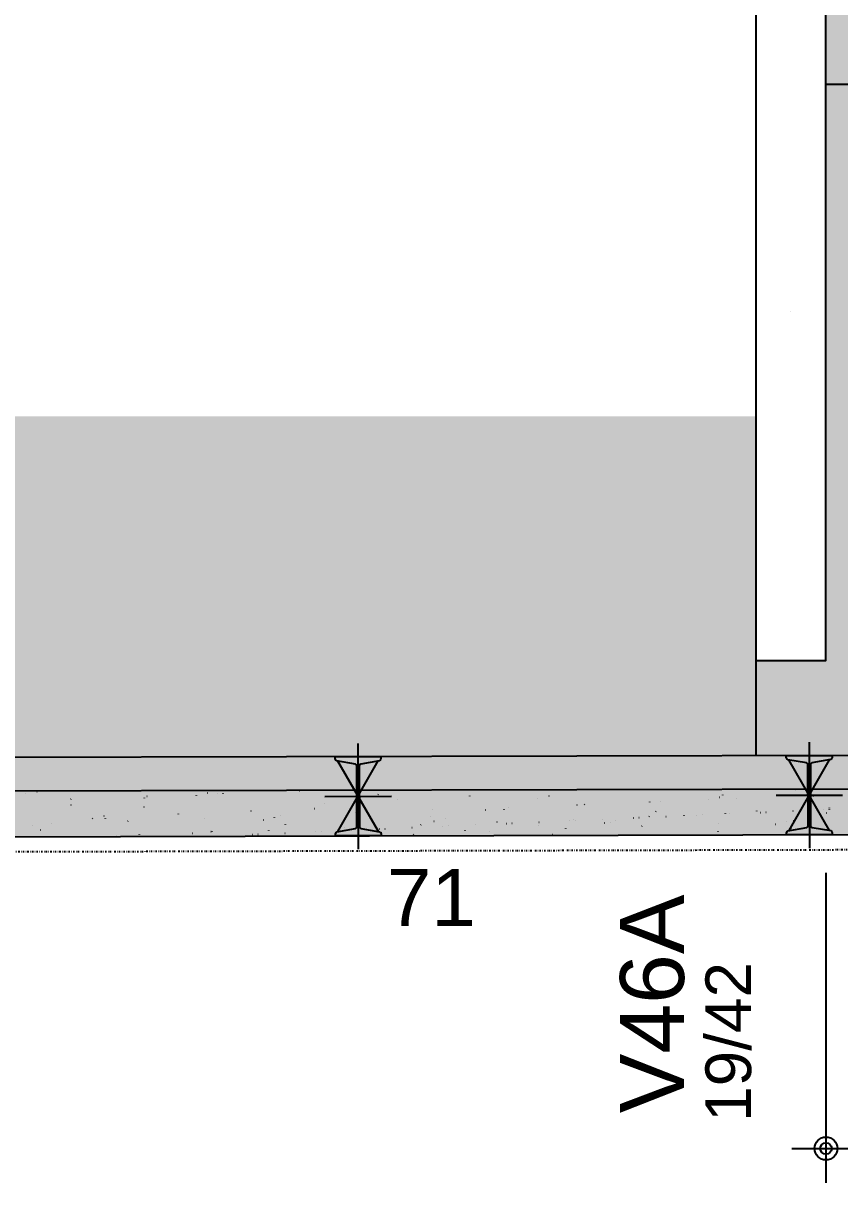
# Model space of a CAD drawing. Header units: millimetres. Extents: x 2609 to 8562, y 1432 to 7136.
# Drawn here: x 5529.8 to 5797.7, y 1785.9 to 2166.3 of the extents above; entities that cross this region are included whole.
import ezdxf

# ---------------------------------------------------------------- set-up
doc = ezdxf.new("R2010")
doc.units = ezdxf.units.MM
doc.linetypes.add('ESTILO_TQS_0003', pattern=[1.5, 0.5, -0.4, 0.1, -0.5])
for name, color, linetype in [('1', 4, 'Continuous'), ('11', 22, 'Continuous'), ('131', 59, 'Continuous'), ('132', 99, 'Continuous'), ('19', 5, 'Continuous'), ('24', 5, 'ESTILO_TQS_0003'), ('242', 3, 'Continuous'), ('3', 2, 'Continuous'), ('42', 7, 'Continuous'), ('49', 20, 'Continuous'), ('51', 6, 'Continuous'), ('52', 21, 'Continuous'), ('8', 5, 'Continuous')]:
    doc.layers.add(name, color=color, linetype=linetype)
doc.styles.get("Standard").update_dxf_attribs({"font": 'arial.ttf'})

# ---------------------------------------------------------------- blocks, each defined once
blk = doc.blocks.new('_H9EFD498501-001')
for p, q in [((1954.493893, 196.193893), (1954.567115, 196.210126)), ((1958.155003, 197.005542), (1958.228225, 197.021775)), ((1969.298166, 194.512617), (1969.343824, 194.572118)), ((1993.400006, 194.835936), (1993.409796, 194.910294)), ((1994.265205, 195.424606), (1994.310863, 195.484107)), ((2010.475221, 195.714097), (2010.548443, 195.73033)), ((2014.136331, 196.525746), (2014.209553, 196.541979)), ((2017.311843, 196.385572), (2017.321633, 196.459931)), ((2019.232245, 196.336595), (2019.277902, 196.396096)), ((2041.15026, 197.377521), (2041.150377, 197.378414)), ((2044.199284, 197.248584), (2044.244941, 197.308085)), ((2066.456548, 195.234301), (2066.529771, 195.250534)), ((2070.117658, 196.04595), (2070.190881, 196.062183)), ((2076.325411, 194.441121), (2076.3352, 194.515479)), ((2100.163827, 195.43307), (2100.173617, 195.507428)), ((2122.437876, 194.754505), (2122.511099, 194.770738)), ((2126.098986, 195.566154), (2126.172209, 195.582387)), ((2178.419204, 194.274709), (2178.492426, 194.290942)), ((2182.080314, 195.086358), (2182.153536, 195.102591)), ((2183.192021, 195.819017), (2183.201811, 195.893376)), ((2187.746494, 194.568813), (2187.792151, 194.628315)), ((2207.103858, 197.368654), (2207.113648, 197.443012)), ((2212.713533, 195.480802), (2212.75919, 195.540304)), ((1969.38538, 192.505537), (1969.395169, 192.579895)), ((1993.268003, 191.899349), (1993.341226, 191.915582)), ((2028.398947, 190.561086), (2028.408737, 190.635444)), ((2049.249331, 191.419553), (2049.322554, 191.435786)), ((2052.413574, 192.891485), (2052.423363, 192.965843)), ((2087.878338, 190.920857), (2087.923995, 190.980358)), ((2105.230659, 190.939757), (2105.303881, 190.95599)), ((2111.427141, 190.947033), (2111.436931, 191.021392)), ((2112.845377, 191.832846), (2112.891034, 191.892347)), ((2135.338978, 192.49667), (2135.348768, 192.571028)), ((2137.812416, 192.744835), (2137.858073, 192.804336)), ((2159.177395, 193.488618), (2159.187184, 193.562977)), ((2161.211987, 190.459961), (2161.285209, 190.476194)), ((2162.779455, 193.656824), (2162.825112, 193.716326)), ((2194.352546, 190.552218), (2194.362335, 190.626577)), ((2197.295245, 190.218399), (2197.370173, 190.22167)), ((2206.136822, 190.60443), (2206.21175, 190.607702)), ((2208.96965, 190.601679), (2209.015307, 190.661181)), ((2216.252185, 191.046076), (2216.327113, 191.049348)), ((2218.1254, 191.127863), (2218.200329, 191.131134)), ((2218.190962, 191.544167), (2218.200751, 191.618525)), ((1963.043143, 186.360911), (1963.0888, 186.420412)), ((1976.426897, 188.165766), (1976.50012, 188.181999)), ((1980.088007, 188.977414), (1980.16123, 188.993647)), ((1980.648694, 188.019501), (1980.658483, 188.093859)), ((1988.010182, 187.2729), (1988.055839, 187.332402)), ((2004.560531, 189.569137), (2004.57032, 189.643495)), ((2012.977221, 188.184889), (2013.022878, 188.244391)), ((2032.408225, 187.68597), (2032.481447, 187.702203)), ((2036.069335, 188.497618), (2036.142557, 188.513851)), ((2037.94426, 189.096878), (2037.989917, 189.15638)), ((2062.911299, 190.008868), (2062.956956, 190.068369)), ((2063.574098, 187.624686), (2063.583888, 187.699044)), ((2087.412515, 188.616634), (2087.422304, 188.690993)), ((2088.389553, 187.206174), (2088.462775, 187.222407)), ((2092.050663, 188.017822), (2092.123885, 188.034055)), ((2109.101494, 186.953723), (2109.147151, 187.013224)), ((2112.101408, 186.498755), (2112.176336, 186.502027)), ((2113.974623, 186.580542), (2114.049552, 186.583813)), ((2122.8162, 186.966573), (2122.891128, 186.969845)), ((2132.931563, 187.40822), (2133.006492, 187.411491)), ((2134.068533, 187.865712), (2134.11419, 187.925213)), ((2134.804778, 187.490006), (2134.879707, 187.493277)), ((2143.646355, 187.876037), (2143.721284, 187.879309)), ((2144.370881, 186.726377), (2144.444103, 186.74261)), ((2146.426082, 186.672183), (2146.435871, 186.746541)), ((2148.031991, 187.538026), (2148.105213, 187.554259)), ((2153.761718, 188.317684), (2153.836647, 188.320955)), ((2155.634934, 188.39947), (2155.709863, 188.402742)), ((2159.035572, 188.777701), (2159.081229, 188.837203)), ((2164.476511, 188.785502), (2164.551439, 188.788773)), ((2170.440709, 189.002582), (2170.450498, 189.076941)), ((2174.591874, 189.227148), (2174.666803, 189.230419)), ((2176.465089, 189.308934), (2176.540018, 189.312206)), ((2181.605613, 186.565861), (2181.65127, 186.625363)), ((2184.002611, 189.68969), (2184.048268, 189.749192)), ((2185.306666, 189.694966), (2185.381595, 189.698237)), ((2195.422029, 190.136612), (2195.496958, 190.139884)), ((2204.013319, 187.05823), (2204.086541, 187.074463)), ((2206.572652, 187.477851), (2206.618309, 187.537352)), ((2217.193315, 189.980165), (2217.266537, 189.996398)), ((1956.634067, 185.689102), (1956.643857, 185.76346)), ((1959.21968, 184.351018), (1959.292902, 184.36725)), ((1991.809218, 182.752702), (1991.819008, 182.82706)), ((2009.233338, 183.305766), (2009.278995, 183.365268)), ((2015.201008, 183.871221), (2015.27423, 183.887454)), ((2015.647634, 183.74465), (2015.657424, 183.819009)), ((2028.780786, 182.860898), (2028.855715, 182.86417)), ((2030.654001, 182.942685), (2030.72893, 182.945956)), ((2034.200377, 184.217755), (2034.246034, 184.277257)), ((2039.495578, 183.328716), (2039.570507, 183.331988)), ((2039.662261, 186.075049), (2039.672051, 186.149408)), ((2049.610941, 183.770363), (2049.68587, 183.773634)), ((2051.484157, 183.852149), (2051.559085, 183.85542)), ((2059.167416, 185.129744), (2059.213073, 185.189246)), ((2060.325734, 184.238181), (2060.400662, 184.241452)), ((2070.441097, 184.679827), (2070.516025, 184.683098)), ((2071.182336, 183.391425), (2071.255558, 183.407658)), ((2072.314312, 184.761613), (2072.389241, 184.764885)), ((2081.155889, 185.147645), (2081.230818, 185.150916)), ((2081.737457, 182.917905), (2081.783114, 182.977406)), ((2084.134455, 186.041734), (2084.180112, 186.101235)), ((2091.271252, 185.589291), (2091.346181, 185.592563)), ((2093.144468, 185.671077), (2093.219396, 185.674349)), ((2098.675828, 184.130598), (2098.685618, 184.204957)), ((2101.986044, 186.057109), (2102.060973, 186.06038)), ((2106.704496, 183.829894), (2106.750153, 183.889396)), ((2122.587666, 185.680234), (2122.597455, 185.754593)), ((2125.687613, 182.584397), (2125.687613, 182.584397)), ((2125.687613, 182.584397), (2125.687613, 182.584397)), ((2127.163664, 182.911629), (2127.236886, 182.927862)), ((2130.024147, 182.594965), (2130.024147, 182.594965)), ((2130.024147, 182.594965), (2130.024147, 182.594965)), ((2131.671535, 184.741883), (2131.717192, 184.801385)), ((2134.036682, 182.604744), (2134.036682, 182.604744)), ((2134.036682, 182.604744), (2134.036682, 182.604744)), ((2145.894398, 182.633643), (2145.894398, 182.633643)), ((2154.336859, 182.654218), (2154.336859, 182.654218)), ((2154.336859, 182.654218), (2154.336859, 182.654218)), ((2156.638574, 185.653872), (2156.684231, 185.713374)), ((2157.752114, 182.662542), (2157.752114, 182.662542)), ((2169.609831, 182.69144), (2169.609831, 182.69144)), ((2169.609831, 182.69144), (2169.609831, 182.69144)), ((2169.609831, 182.69144), (2169.609831, 182.69144)), ((2178.64957, 182.713471), (2178.64957, 182.713471)), ((2178.64957, 182.713471), (2178.64957, 182.713471)), ((2181.467547, 182.720339), (2181.467547, 182.720339)), ((2181.467547, 182.720339), (2181.467547, 182.720339)), ((2181.601233, 183.735783), (2181.611023, 183.810142)), ((2184.479469, 182.72768), (2184.479469, 182.72768)), ((2184.479469, 182.72768), (2184.479469, 182.72768)), ((2184.479469, 182.72768), (2184.479469, 182.72768)), ((2193.325264, 182.749238), (2193.325264, 182.749238)), ((2193.325264, 182.749238), (2193.325264, 182.749238)), ((2200.352209, 186.246581), (2200.425431, 186.262814)), ((2202.962282, 182.772724), (2202.962282, 182.772724)), ((2202.962282, 182.772724), (2202.962282, 182.772724)), ((2205.18298, 182.778137), (2205.18298, 182.778137)), ((2205.439649, 184.727732), (2205.449439, 184.80209)), ((2217.040697, 182.807035), (2217.040697, 182.807035)), ((1956.170935, 182.171264), (1956.170935, 182.171264)), ((1959.835166, 182.180194), (1959.835166, 182.180194)), ((1968.028651, 182.200162), (1968.028651, 182.200162)), ((1979.886368, 182.229061), (1979.886368, 182.229061)), ((1979.886368, 182.229061), (1979.886368, 182.229061)), ((1979.886368, 182.229061), (1979.886368, 182.229061)), ((1984.147877, 182.239447), (1984.147877, 182.239447)), ((1984.147877, 182.239447), (1984.147877, 182.239447)), ((1984.147877, 182.239447), (1984.147877, 182.239447)), ((1984.266299, 182.393777), (1984.311956, 182.453279)), ((1991.744084, 182.25796), (1991.744084, 182.25796)), ((1991.744084, 182.25796), (1991.744084, 182.25796)), ((2003.601801, 182.286859), (2003.601801, 182.286859)), ((2003.601801, 182.286859), (2003.601801, 182.286859)), ((2008.103901, 182.297831), (2008.103901, 182.297831)), ((2008.103901, 182.297831), (2008.103901, 182.297831)), ((2008.460589, 182.2987), (2008.460589, 182.2987)), ((2008.460589, 182.2987), (2008.460589, 182.2987)), ((2008.460589, 182.2987), (2008.460589, 182.2987)), ((2015.459517, 182.315757), (2015.459517, 182.315757)), ((2016.344394, 182.317914), (2016.344394, 182.317914)), ((2016.344394, 182.317914), (2016.344394, 182.317914)), ((2018.665423, 182.419252), (2018.740351, 182.422524)), ((2027.317234, 182.344656), (2027.317234, 182.344656)), ((2032.773301, 182.357953), (2032.773301, 182.357953)), ((2032.773301, 182.357953), (2032.773301, 182.357953)), ((2032.773301, 182.357953), (2032.773301, 182.357953)), ((2039.17495, 182.373555), (2039.17495, 182.373555)), ((2039.17495, 182.373555), (2039.17495, 182.373555)), ((2039.17495, 182.373555), (2039.17495, 182.373555)), ((2051.032666, 182.402453), (2051.032666, 182.402453)), ((2051.032666, 182.402453), (2051.032666, 182.402453)), ((2051.032666, 182.402453), (2051.032666, 182.402453)), ((2057.086012, 182.417206), (2057.086012, 182.417206)), ((2057.086012, 182.417206), (2057.086012, 182.417206)), ((2057.086012, 182.417206), (2057.086012, 182.417206)), ((2062.890383, 182.431352), (2062.890383, 182.431352)), ((2062.890383, 182.431352), (2062.890383, 182.431352)), ((2066.895757, 182.441114), (2066.895757, 182.441114)), ((2066.895757, 182.441114), (2066.895757, 182.441114)), ((2074.748099, 182.460251), (2074.748099, 182.460251)), ((2074.748099, 182.460251), (2074.748099, 182.460251)), ((2081.398724, 182.476459), (2081.398724, 182.476459)), ((2081.398724, 182.476459), (2081.398724, 182.476459)), ((2086.605816, 182.489149), (2086.605816, 182.489149)), ((2098.463532, 182.518048), (2098.463532, 182.518048)), ((2098.463532, 182.518048), (2098.463532, 182.518048)), ((2098.463532, 182.518048), (2098.463532, 182.518048)), ((2105.711435, 182.535712), (2105.711435, 182.535712)), ((2105.711435, 182.535712), (2105.711435, 182.535712)), ((2110.321249, 182.546947), (2110.321249, 182.546947)), ((2110.321249, 182.546947), (2110.321249, 182.546947)), ((2110.321249, 182.546947), (2110.321249, 182.546947)), ((2122.178965, 182.575846), (2122.178965, 182.575846)), ((2122.178965, 182.575846), (2122.178965, 182.575846))]:
    blk.add_line(p, q)

msp = doc.modelspace()

# ---------------------------------------------------------------- linework, layer by layer
at = {"layer": '1'}
for p, q in [((5770.18, 1957.31), (5770.18, 1926.04)), ((7540.8, 1930.32), (4022.51, 1921.81))]:
    msp.add_line(p, q, dxfattribs=at)
for points in [[(5793.18, 2146.31), (6228.18, 2146.31)], [(5793.18, 1957.31), (5793.18, 1957.31)]]:
    msp.add_lwpolyline(points, dxfattribs=at)
at = {"layer": '131'}
for points in [[(6919.18, 1902.91), (5793.18, 1900.1), (5793.18, 2687.31)], [(6919.18, 1902.91), (5793.18, 2687.31), (6197.68, 2687.31)]]:
    msp.add_solid(points, dxfattribs=at)
at = {"layer": '132'}
for points in [[(5414.18, 2037.31), (5414.18, 1976.31), (5793.18, 1938.31)], [(5770.18, 1957.31), (5770.18, 2037.31), (5414.18, 2037.31)], [(5770.18, 1957.31), (5414.18, 2037.31), (5793.18, 1938.31)], [(5414.18, 1976.31), (5117.18, 1976.31), (5793.18, 1938.31)], [(5793.18, 1938.31), (5117.18, 1976.31), (5117.18, 1938.31)], [(5770.18, 1957.31), (5793.18, 1938.31), (5793.18, 1957.31)], [(5793.18, 1938.31), (5117.18, 1938.31), (5117.18, 1898.47)], [(5793.18, 1938.31), (5117.18, 1898.47), (5793.18, 1900.1)], [(5793.18, 1938.31), (5793.18, 1900.1), (5793.18, 1938.31)]]:
    msp.add_solid(points, dxfattribs=at)
at = {"layer": '24'}
msp.add_line((7573.18, 1899.4), (4009.74, 1890.78), dxfattribs=at)
at = {"layer": '242'}
msp.add_line((5781.68, 2071.81), (5781.68, 2071.81), dxfattribs=at)
at = {"layer": '3'}
msp.add_lwpolyline([(5770.18, 1957.31), (5793.18, 1957.31), (5793.18, 2186.31), (5770.18, 2186.31), (5770.18, 1957.31)], dxfattribs=at)
at = {"layer": '42', "color": 70, "linetype": 'Continuous'}
for p, q in [((5793.18, 1895.1), (5793.18, 1895.1)), ((5793.18, 1887.6), (5793.18, 1785.93)), ((5781.93, 1797.18), (5892.37, 1797.18))]:
    msp.add_line(p, q, dxfattribs=at)
for radius in [3.75, 1.87]:
    msp.add_circle((5793.18, 1797.18), radius, dxfattribs=at)
at = {"layer": '49', "linetype": 'Continuous'}
for p, q in [((4797.63, 1912.69), (7553.09, 1919.41)), ((4797.67, 1897.69), (7568.16, 1904.45))]:
    msp.add_line(p, q, dxfattribs=at)
at = {"layer": '51'}
for p, q in [((5639.66, 1930.07), (5639.74, 1895.38)), ((5787.66, 1930.43), (5787.74, 1895.73)), ((5632.17, 1925.71), (5647.17, 1925.74)), ((5632.17, 1924.95), (5632.17, 1925.71)), ((5647.17, 1925.74), (5647.17, 1924.99)), ((5780.17, 1926.06), (5795.17, 1926.1)), ((5780.17, 1925.31), (5780.17, 1926.06)), ((5794.69, 1924.74), (5788.55, 1923.66)), ((5795.17, 1926.1), (5795.17, 1925.35)), ((5638.8, 1923.29), (5632.66, 1924.34)), ((5646.37, 1901.17), (5633.03, 1924.28)), ((5633.09, 1901.14), (5646.32, 1924.31)), ((5639.33, 1902.76), (5639.28, 1922.69)), ((5640.07, 1922.69), (5640.12, 1902.76)), ((5646.69, 1924.38), (5640.55, 1923.3)), ((5786.8, 1923.65), (5780.66, 1924.7)), ((5794.37, 1901.53), (5781.03, 1924.64)), ((5781.09, 1901.49), (5794.32, 1924.67)), ((5787.33, 1903.12), (5787.28, 1923.05)), ((5788.07, 1923.05), (5788.12, 1903.12)), ((5628.79, 1912.7), (5650.61, 1912.75)), ((5776.79, 1913.06), (5798.61, 1913.11)), ((5632.71, 1901.07), (5638.85, 1902.15)), ((5640.6, 1902.15), (5646.75, 1901.1)), ((5780.71, 1901.43), (5786.85, 1902.51)), ((5788.6, 1902.51), (5794.75, 1901.46)), ((5632.23, 1899.71), (5632.23, 1900.46)), ((5647.23, 1899.74), (5632.23, 1899.71)), ((5647.23, 1900.5), (5647.23, 1899.74)), ((5780.23, 1900.06), (5780.23, 1900.82)), ((5795.23, 1900.1), (5780.23, 1900.06)), ((5795.23, 1900.85), (5795.23, 1900.1))]:
    msp.add_line(p, q, dxfattribs=at)
for centre, start, end in [((5632.8, 1924.95), 180.1387, 256.9999), ((5646.55, 1924.99), 283.2774, 0.1387), ((5780.8, 1925.31), 180.1387, 256.9999), ((5794.55, 1925.34), 283.2774, 0.1387), ((5638.66, 1922.69), 0.1387, 76.9999), ((5640.7, 1922.69), 103.2774, 180.1387), ((5786.66, 1923.04), 0.1387, 76.9999), ((5788.7, 1923.05), 103.2774, 180.1387), ((5638.71, 1902.76), 283.2775, 0.2437), ((5640.74, 1902.76), 180.1387, 256.9999), ((5786.71, 1903.12), 283.2775, 0.2437), ((5788.74, 1903.12), 180.1387, 256.9999), ((5632.86, 1900.46), 103.2774, 180.1387), ((5646.61, 1900.5), 0.1387, 76.9999), ((5780.86, 1900.82), 103.2774, 180.1387), ((5794.61, 1900.85), 0.1387, 76.9999)]:
    msp.add_arc(centre, 0.625, start, end, dxfattribs=at)

# ---------------------------------------------------------------- block references
at = {"layer": '19'}
msp.add_blockref('_H9EFD498501-001', (3576.18, 1717.31), dxfattribs=at)

# ---------------------------------------------------------------- texts
at = {"layer": '11'}
msp.add_text('19/42', height=15, rotation=90, dxfattribs=at).set_placement((5768.63, 1805.92))
at = {"layer": '52'}
msp.add_text('71', height=18.75, dxfattribs=at).set_placement((5649.17, 1870.15))
at = {"layer": '8'}
msp.add_text('V46A', height=21, rotation=90, dxfattribs=at).set_placement((5746.61, 1808.75))

doc.saveas('drawing.dxf')
